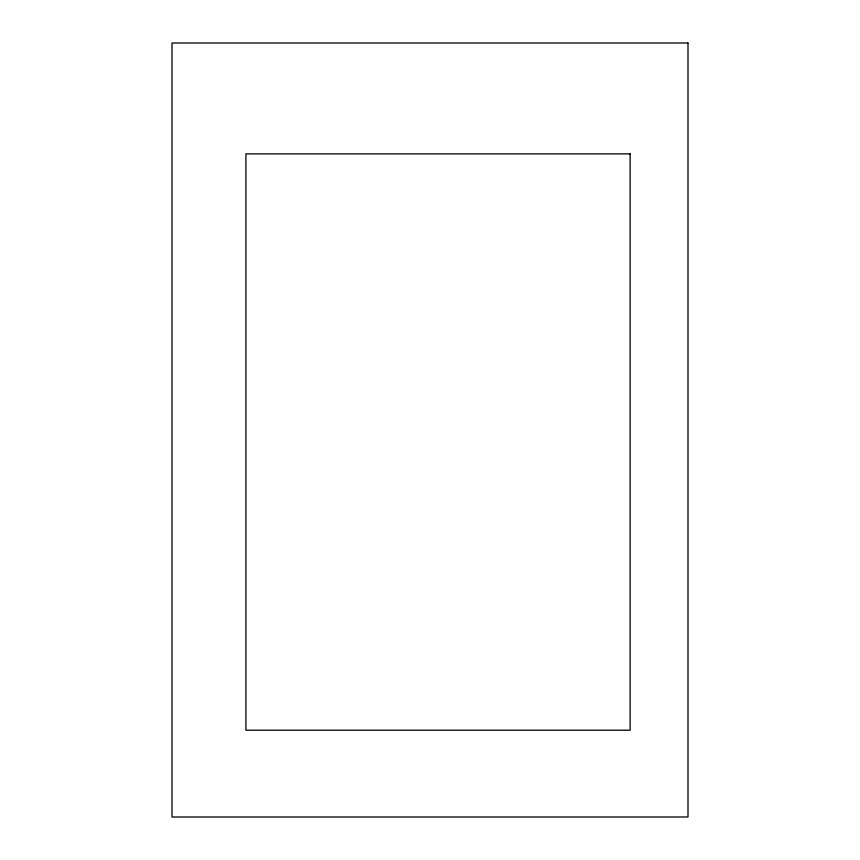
<?xml version="1.0" encoding="UTF-8"?>
<svg xmlns="http://www.w3.org/2000/svg" width="860" height="860" viewBox="0 0 860 860"><rect width="100%" height="100%" fill="white"/><g stroke="black" fill="none" stroke-linecap="round" stroke-linejoin="round"><path stroke-width="1.29" d="M688 43L172 43L172 817L688 817L688 43M630.133 153.875L245.917 153.875L245.917 730.204L630.133 730.204L630.133 153.875"/></g></svg>
